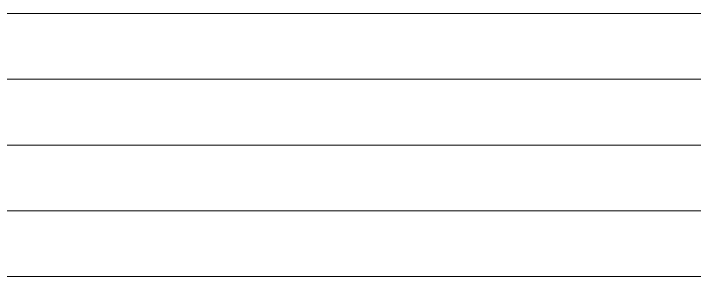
# Model space of a CAD drawing. Header units: centimetres. Extents: x 382474 to 805140, y 51501 to 135682.
# Drawn here: x 387767.8 to 387871.3, y 64840.7 to 64880.7 of the extents above; entities that cross this region are included whole.
import ezdxf

# ---------------------------------------------------------------- set-up
doc = ezdxf.new("R2010")
doc.units = ezdxf.units.CM
doc.layers.add('D RACK', color=7, linetype='Continuous')

msp = doc.modelspace()

# ---------------------------------------------------------------- linework, layer by layer
at = {"layer": 'D RACK', "color": 251, "lineweight": 9, "true_color": 0x636466}
for p, q in [((387675.57, 64880.65), (388819.08, 64880.65)), ((387675.57, 64880.65), (388819.08, 64880.65)), ((387675.57, 64870.65), (388819.08, 64870.65)), ((387675.57, 64870.65), (388819.08, 64870.65)), ((387675.57, 64870.65), (388819.08, 64870.65)), ((387675.57, 64870.65), (388819.08, 64870.65)), ((387675.57, 64860.65), (388819.08, 64860.65)), ((387675.57, 64860.65), (388819.08, 64860.65)), ((387675.57, 64860.65), (388819.08, 64860.65)), ((387675.57, 64860.65), (388819.08, 64860.65)), ((387675.57, 64860.65), (388819.08, 64860.65)), ((387675.57, 64860.65), (388819.08, 64860.65)), ((387675.57, 64860.65), (388819.08, 64860.65)), ((387675.57, 64860.65), (388819.08, 64860.65)), ((387675.57, 64860.65), (388819.08, 64860.65)), ((387675.57, 64860.65), (388819.08, 64860.65)), ((387675.57, 64860.65), (388819.08, 64860.65)), ((387675.57, 64860.65), (388819.08, 64860.65)), ((387675.57, 64850.65), (388819.08, 64850.65)), ((387675.57, 64850.65), (388819.08, 64850.65)), ((387675.57, 64850.65), (388819.08, 64850.65)), ((387675.57, 64850.65), (388819.08, 64850.65)), ((387675.57, 64840.65), (388819.08, 64840.65)), ((387675.57, 64840.65), (388819.08, 64840.65)), ((387675.57, 64840.65), (388819.08, 64840.65)), ((387675.57, 64840.65), (388819.08, 64840.65)), ((387675.57, 64840.65), (388819.08, 64840.65)), ((387675.57, 64840.65), (388819.08, 64840.65))]:
    msp.add_line(p, q, dxfattribs=at)

doc.saveas('drawing.dxf')
